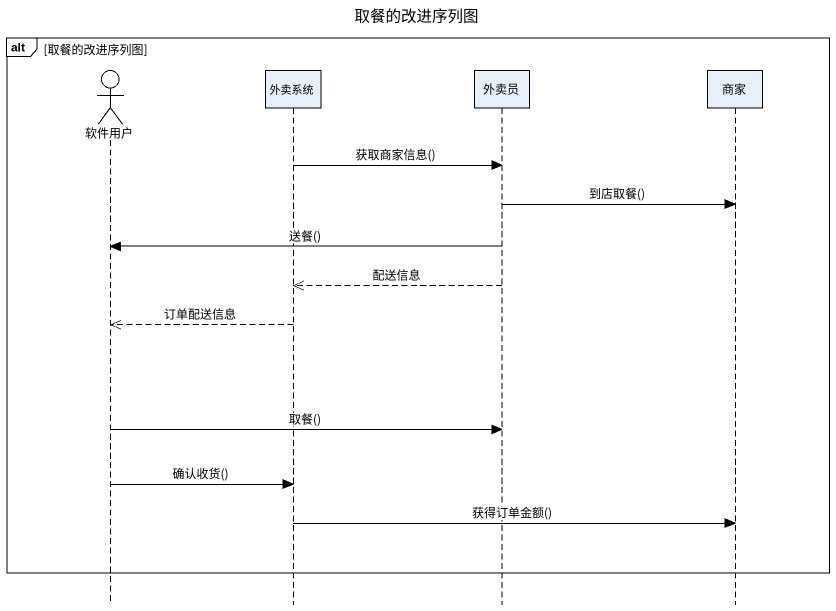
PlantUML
@startuml
title 取餐的改进序列图
hide footbox
actor 软件用户
participant 外卖系统
participant 外卖员
participant 商家

alt 取餐的改进序列图
  外卖系统 -> 外卖员 : 获取商家信息()
  外卖员 -> 商家 : 到店取餐()
  外卖员 -> 软件用户 : 送餐()
  外卖员 -->> 外卖系统 : 配送信息
  外卖系统 -->> 软件用户 : 订单配送信息
  软件用户 -> 外卖员 : 取餐()
  软件用户 -> 外卖系统 : 确认收货()
  外卖系统 -> 商家 : 获得订单金额()
end
@enduml
